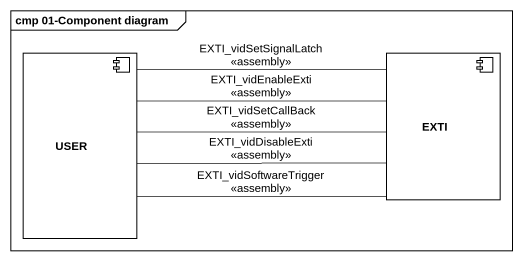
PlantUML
@startuml
mainframe cmp 01-Component diagram
component USER
component EXTI
USER -right- EXTI : EXTI_vidSetSignalLatch\n<<assembly>>
USER -right- EXTI : EXTI_vidEnableExti\n<<assembly>>
USER -right- EXTI : EXTI_vidDisableExti\n<<assembly>>
USER -right- EXTI : EXTI_vidSoftwareTrigger\n<<assembly>>
USER -right- EXTI : EXTI_vidSetCallBack\n<<assembly>>
@enduml
